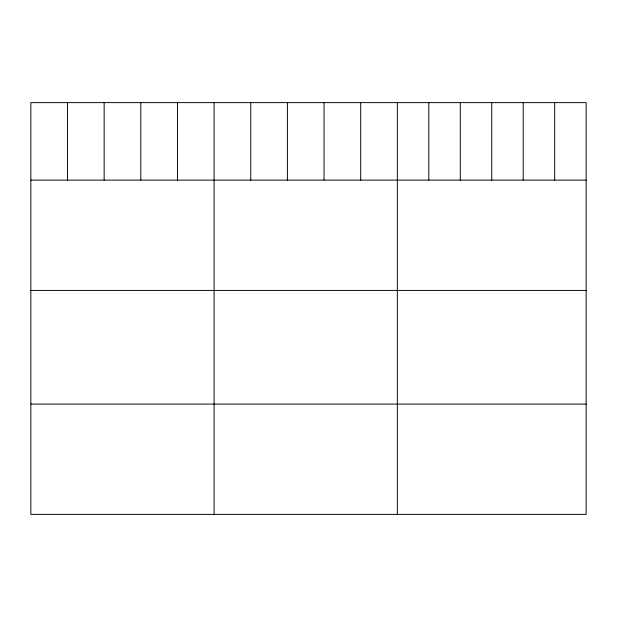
<?xml version="1.0" encoding="UTF-8"?>
<svg xmlns="http://www.w3.org/2000/svg" width="617" height="617" viewBox="0 0 617 617"><rect width="100%" height="100%" fill="white"/><g stroke="black" fill="none" stroke-linecap="round" stroke-linejoin="round"><path stroke-width="0.93" d="M586.15 180.118L586.15 514.385L30.85 514.385L30.85 102.615L586.15 102.615L586.15 180.118L30.85 180.118M30.85 290.422L586.15 290.422M30.85 404.081L586.15 404.081M554.683 102.615L554.683 180.118M523.216 102.615L523.216 180.118M491.749 102.615L491.749 180.118M460.282 102.615L460.282 180.118M428.815 102.615L428.815 180.118M397.348 102.615L397.348 514.385M360.698 102.615L360.698 180.118M324.048 102.615L324.048 180.118M287.399 102.615L287.399 180.118M250.749 102.615L250.749 180.118M214.099 102.615L214.099 514.385M177.449 102.615L177.449 180.118M140.799 102.615L140.799 180.118M104.15 102.615L104.15 180.118M67.5 102.615L67.5 180.118"/></g></svg>
